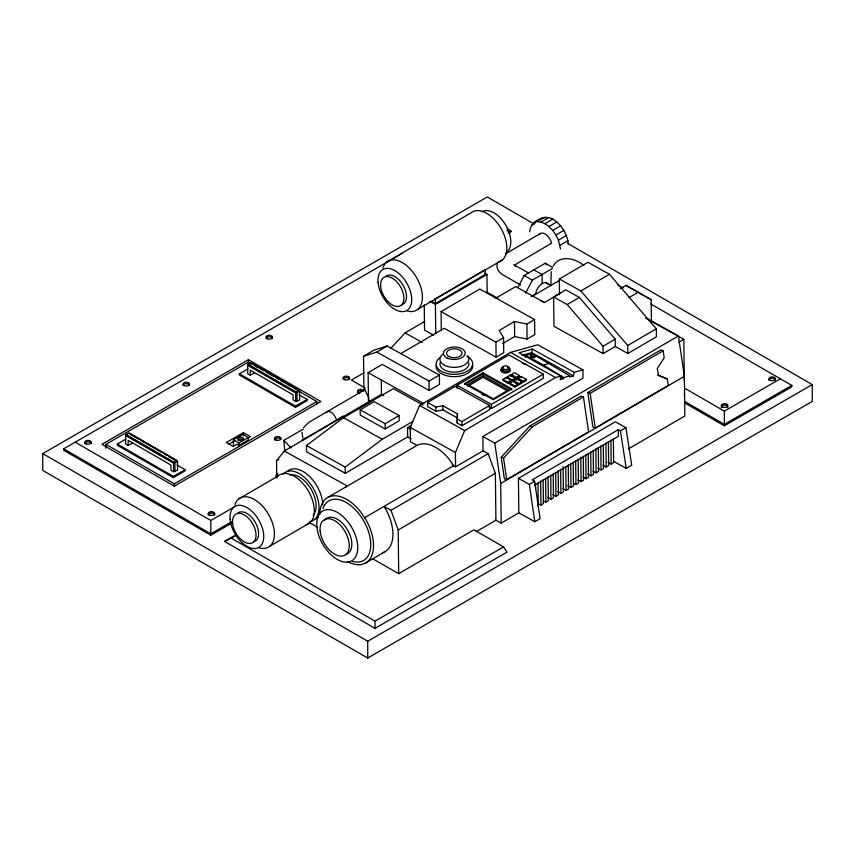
<?xml version="1.0" encoding="UTF-8"?>
<svg xmlns="http://www.w3.org/2000/svg" width="855" height="855" viewBox="0 0 855 855"><rect width="100%" height="100%" fill="white"/><g stroke="black" fill="none" stroke-linecap="round" stroke-linejoin="round"><path stroke-width="1.28" d="M457.19 423.065L457.404 413.799L442.911 405.74L435.836 407.055L427.607 402.481L427.66 406.638L435.879 411.212L442.954 409.908L457.446 417.967L457.19 423.065L461.989 425.737L489.637 409.609L489.584 405.452L455.245 386.353L427.607 402.481M302.007 432.202L302.798 437.931M529.747 231.908C529.993 221.691 543.962 213.9 552.822 219.083C561.5 224.502 567.506 234.195 568.383 244.402M551.24 271.655L550.866 285.677M525.344 357.443L525.75 355.22L531.831 353.521L569.793 375.858L569.59 376.97L573.513 375.869L574.165 372.32L582.928 369.862L583.024 378.081L482.893 436.499L483.054 450.82L488.162 453.652L495.366 473.307L495.911 520.214L501.18 523.142L518.825 512.85L534.803 521.742L540.093 518.654L534.653 481.322L532.152 479.922L618.283 429.68L620.441 430.877L626.234 468.401L631.717 465.206L625.924 427.671L615.333 421.793L518.429 478.33L518.825 512.85M522.042 355.327L531.703 352.623L532.366 349.064L574.165 372.32M532.366 349.064L519.081 352.794L560.88 376.04L560.228 379.599L563.509 378.669L563.712 377.568L569.793 375.858M497.76 262.432L497.161 264.174A23.566 13.605 0 0 0 501.896 274.209L520.706 285.143M364.583 517.745L453.674 465.772L449.57 459.691A37.823 21.952 59.7 0 0 417.058 445.402L410.453 441.736L410.293 427.415L419.527 405.473L510.446 352.42L537.795 344.757L582.928 369.862M483.054 450.82L455.597 466.841L455.426 452.519L464.66 430.567L555.59 377.525L560.88 376.04M517.831 287.611L524.158 275.534L545.255 263.222L552.48 267.241M525.504 293.297L532.409 280.119L552.362 268.481M303.461 427.703L308.644 422.466L364.903 389.645M553.238 266.129C559.523 254.363 575.49 258.285 583.847 265.435M276.753 478.063L276.55 460.727L284.298 451.002L381.469 394.315L383.66 395.534M390.842 348.327L405.067 332.894L424.561 321.523M501.201 457.233L529.908 425.993L581.111 396.122L583.441 396.955L588.582 431.839L506.705 479.602L504.375 478.768L501.201 457.233L503.531 458.066L506.705 479.602M503.531 458.066L532.248 426.827L583.441 396.955M540.307 219.799L541.92 218.239M411.073 438.786L407.675 436.894L345.281 473.296L306.539 451.75L306.464 445.551L343.507 417.71L393.364 388.619L422.99 405.099M345.281 473.296L345.206 467.108L382.249 439.256L412.847 421.408M306.005 437.91L301.901 440.411L343.293 416.161L339.189 418.651M502.622 343.625L514.646 336.539L527.065 339.093L534.781 334.594L534.599 319.567L526.894 324.066L514.475 321.501L499.17 330.522L503.563 337.672L503.734 352.698L496.103 357.155L444.194 328.288L400.674 353.681M386.631 262.1L471.03 212.863A28.375 16.469 59.7 0 1 501.34 229.012A28.375 16.469 59.7 0 1 498.39 262.004M534.033 222.845L545.105 217.181M531.607 225.186L534.995 223.208M537.207 221.787L540.926 222.076L548.814 217.469M540.926 222.076L544.934 223.689L552.822 219.083M544.934 223.689L548.953 226.532L556.84 221.926M505.337 253.967L540.349 233.533M434.768 299.122L485.234 269.72L485.287 274.455L435.409 303.557L431.155 301.195M548.953 226.532L552.704 230.401L560.602 225.795M417.839 309.296L502.227 260.059M429.798 301.377L435.409 304.508L486.955 274.444L487.168 293.041M552.704 230.401L555.953 235.04L563.84 230.433M560.485 248.997L558.454 240.116L566.352 235.51M368.89 402.855L368.772 397.735L363.888 387.999L363.525 356.257L373.892 350.208L387.187 346.029L439.385 375.056L439.491 384.397L429.125 390.446L382.292 364.401L368.131 372.673L368.452 401.113M441.298 330.618L441.084 311.626L479.762 289.065L534.599 319.567M363.525 356.257L376.82 352.078L387.187 346.029M560.057 245.3L567.944 240.693M495.334 298.459L515.715 286.575L544.4 302.52L559.052 293.981M559.523 294.686L559.341 278.976L587.941 262.293L609.455 274.263L656.319 328.822L656.416 336.806L627.816 353.489L615.279 346.521L603.117 353.617L553.965 326.279L553.623 296.984L565.796 289.888L579.359 297.433L615.194 339.146L615.279 346.521M531.222 296.396L535.743 293.767L535.807 293.019A9.394 5.461 -60.9 0 1 542.123 283.582L543.844 282.845A9.394 5.461 -60.9 0 1 547.895 284.095M532.12 296.354L559.17 280.579M360.19 409.823L374.191 401.658L399.125 415.53L399.189 420.81L385.188 428.975L360.254 415.103L360.19 409.823L385.135 423.695L399.125 415.53M276.55 460.727L278.837 459.402M559.341 278.976L580.866 290.946L609.455 274.263M376.82 352.078L429.018 381.106L439.385 375.056M441.084 311.626L495.921 342.128L503.563 337.672M553.623 296.984L567.186 304.53L579.359 297.433M238.652 498.989L278.548 475.722A28.375 16.469 59.7 0 1 308.858 491.871A28.375 16.469 59.7 0 1 305.908 524.863M620.196 288.734L625.935 285.388L651.179 299.699L651.435 321.993M457.051 388.362L457.019 385.242L508.907 354.975L543.331 374.116L543.385 378.284L491.497 408.551L489.199 407.279M482.968 372.844L464.425 383.66L493.346 399.745L511.889 388.929L482.968 372.844L482.979 373.785L511.899 389.869M464.436 384.6L482.979 373.785M482.99 375.687L467.76 384.568L493.335 398.793L508.565 389.912L482.99 375.687L483.011 377.312L507.421 390.885M467.781 386.193L483.011 377.312M629.045 297.583L638.225 292.218M407.675 436.894L407.568 427.553L411.544 425.234M502.858 379.363L507.977 382.217L511.108 380.39L511.119 381.469L507.988 383.297L502.868 380.454L502.858 379.363L505.989 377.547L512.156 380.924L515.287 379.096L515.276 378.017L510.157 375.163L507.036 376.991L507.047 378.07M511.237 374.543L514.368 372.716L519.487 375.559L519.498 376.649L516.367 378.476L511.247 375.623L511.237 374.543L516.356 377.386L519.487 375.559M507.036 376.991L512.145 379.834L515.276 378.017M509.73 383.147L512.861 381.319L517.98 384.162L517.991 385.242L514.86 387.069L509.74 384.226L509.73 383.147L514.849 385.99L517.98 384.162M513.908 380.764L517.029 378.947L522.149 381.79L522.159 382.869L519.028 384.697L513.919 381.854L513.908 380.764L519.017 383.617L522.149 381.79M518.109 378.316L521.24 376.499L526.359 379.342L526.37 380.422L523.239 382.249L518.119 379.406L518.109 378.316L523.228 381.17L526.359 379.342M327.967 497.375L417.058 445.402M457.147 418.907L461.946 421.568L489.584 405.452M457.019 385.242L491.443 404.394L543.331 374.116M603.117 353.617L603.032 346.254L615.194 339.146M269.859 546.195L309.756 522.918M627.816 353.489L627.73 345.505L656.319 328.822M482.893 436.499L494.767 443.104L678.421 335.962L684.374 376.318L684.834 416L628.404 448.928M587.812 392.541L660.83 349.952L663.159 350.785L664.196 357.828L657.26 368.623L658.628 375.334L667.317 378.968L668.268 385.455L595.262 428.045L592.932 427.211L587.812 392.541L590.153 393.386L663.159 350.785M678.763 342.257L683.818 339.317L684.299 381.287M382.623 552.736A37.823 21.952 59.7 0 0 385.359 508.511L383.97 506.438L390.992 510.339L488.162 453.652M398.697 573.652L398.195 529.993L495.366 473.307M501.18 523.142L500.72 483.46L684.374 376.318M365.352 563.135L384.739 551.828M620.441 430.877L625.924 427.671M518.429 478.33L529.363 484.411L534.653 481.322M534.525 485.191L618.357 436.274L618.283 429.68M476.128 531.757L495.911 520.214M537.699 503.274L540.926 505.059L543.395 503.616L543.128 479.676M543.727 500.977L545.875 502.174L548.354 500.731L548.076 476.791M547.788 497.386L551.005 499.181L553.484 497.738L553.206 473.798M552.736 494.5L555.964 496.285L558.433 494.842L558.165 470.913M557.695 491.604L560.912 493.399L563.392 491.956L563.103 466.691M562.825 488.611L566.042 490.407L568.522 488.964L568.244 465.024M567.773 485.726L571.001 487.521L573.47 486.068L573.192 462.138M573.801 483.428L575.949 484.625L578.429 483.182L578.151 459.242M577.862 479.847L581.079 481.632L583.559 480.189L583.281 456.249M582.811 476.951L586.028 478.747L588.507 477.304L588.229 453.364M587.77 474.065L590.987 475.85L593.466 474.407L593.188 450.478M592.9 471.073L596.117 472.858L598.586 471.415L598.318 447.486M597.848 468.177L601.065 469.972L603.545 468.529L603.267 444.589M602.978 465.195L606.195 466.98L608.675 465.537L608.397 441.597M607.937 462.299L611.154 464.094L613.623 462.651L613.356 438.711M567.645 243.365L812.25 384.59L812.25 401.401L367.736 658.04L42.75 470.41L42.75 453.599L487.265 196.96L534.151 224.031M231.416 523.324L210.811 535.209L63.655 450.254L63.655 448.843L401.839 253.593M248.41 359.709L101.863 444.322L174.324 486.153L320.871 401.54L248.41 359.709L248.41 363.578M105.924 448.191L105.924 444.322L248.41 362.05L251.83 364.027M263.735 370.643L251.306 363.461L248.527 364.604L295.99 391.932L298.78 390.735M177.028 465.067L185.033 469.684L185.033 470.902L173.383 477.624L117.349 445.273L117.349 444.066L125.824 439.171M299.111 394.818L307.116 399.435L307.116 400.653L295.467 407.375L239.432 375.024L239.432 373.817L247.907 368.922M126.444 434.319L126.444 435.313L173.907 462.726L176.686 461.518L176.686 460.578L129.223 433.175L125.61 434.661L125.61 443.991L128.186 445.487L132.151 443.2M250.515 363.461L250.515 362.926L247.694 364.412L247.694 373.742L250.28 375.238L254.234 372.951M508.191 233.191L511.579 231.235L507.036 228.616M126.444 434.778L173.907 462.181L176.686 460.984M248.527 364.07L248.527 365.064L295.99 392.477L298.78 391.269L298.78 390.329L251.306 362.926L251.306 363.461M125.61 435.516L173.565 463.207L177.519 461.721M247.694 365.267L295.648 392.958L299.613 391.472M128.186 445.487L128.186 440.368L170.947 465.056L170.947 470.165L173.565 471.682L177.519 470.197L177.519 460.92L129.565 433.229L128.079 433.229M250.28 375.238L250.28 370.119L293.03 394.807L293.03 399.916L295.648 401.433L299.613 399.948L299.613 390.671L251.648 362.98L250.162 362.98M247.373 438.305L250.323 436.606L243.451 432.641L226.319 442.527L233.191 446.492L237.07 444.258L238.94 445.327L248.26 439.951L248.26 437.525L242.777 434.372L233.458 439.748L233.458 445.263M228.606 444.301L234.313 441.009M117.349 444.066L173.383 476.417L185.033 469.684M239.432 373.817L295.467 406.168L307.116 399.435M233.458 439.748L238.94 442.911L248.26 437.525M364.059 372.78L351.384 380.101L365.192 388.074M105.924 444.322L174.324 483.812L316.82 401.54L316.82 404.126M284.854 451.974L283.753 440.4L303.258 429.146M75.197 442.185L210.811 520.481L233.949 507.122M231.416 521.913L210.811 533.809L63.655 448.843M372.256 558.55L398.729 573.673L473.927 529.811L503.563 546.922L507.015 552.138L375.024 628.34L224.512 541.439L235.895 534.867M224.512 541.439L235.959 535.593M684.502 388.127L724.356 411.137L780.369 378.797M231.406 538.212L375.024 621.136L503.563 546.922M684.395 402.748L724.356 425.822L791.816 386.877L791.816 385.402L724.356 424.347L684.395 401.273M42.75 453.599L367.736 641.229L812.25 384.59M525.75 355.22L543.342 365.01L549.423 363.3M522.448 363.386L526.124 364.551M667.317 378.968L657.377 374.95M529.908 425.993L532.248 426.827M651.179 299.699L625.935 285.388M646.391 318.146L678.421 335.962M645.504 318.007L683.818 339.317M533.83 269.891L542.081 274.476L542.188 283.55M515.138 265.488L528.529 272.937M546.826 283.112L551.208 285.549M524.158 275.534L532.409 280.119M484.71 273.194L486.955 274.444M486.484 291.908L497.931 298.277M531.703 352.623L573.513 375.869M560.036 376.745L563.509 378.669M510.446 352.42L555.59 377.525M433.528 335.139L424.54 330.137L424.251 304.904M405.067 332.894L422.22 342.438M613.976 461.593L626.234 468.401M481.782 394.251L484.101 395.544M368.131 372.673L423.93 403.71M419.527 405.473L464.66 430.567M410.293 427.415L455.426 452.519M407.568 427.553L410.966 429.445M455.597 466.841L452.519 465.131L452.509 464.041M343.507 417.71L382.249 439.256M306.464 445.551L345.206 467.108M284.298 451.002L347.344 486.068A37.823 21.952 59.7 0 0 345.431 487.339M309.04 522.426L317.087 527.022M617.267 284.63L623.049 287.975M650.783 303.985L791.816 385.402M507.036 230.647L510.446 232.613M266.001 371.946L273.91 376.51M276.176 377.814L278.431 379.118M280.697 380.432L298.78 390.863M255.25 366.004L257.537 367.319M298.577 391.013L316.82 401.54M130.345 434.361L138.264 438.936M140.519 440.24L161.99 452.637M164.256 453.941L166.511 455.245M168.777 456.549L176.686 461.123M543.342 365.01L563.712 377.568M513.748 264.494L514.315 264.964M283.753 440.4L291.181 447.967M545.255 263.222L546.869 264.9M580.866 290.946L627.73 345.505M567.186 304.53L603.032 346.254M555.953 235.04L558.454 240.116M390.992 510.339L398.195 529.993M590.153 393.386L595.262 428.045M494.767 443.104L500.72 483.46M529.363 484.411L534.803 521.742M684.428 393.097L684.481 397.03M610.876 440.154L611.154 464.094M605.928 443.04L606.195 466.98M600.798 446.032L601.065 469.972M595.839 448.928L596.117 472.858M590.709 451.921L590.987 475.85M585.761 454.807L586.028 478.747M580.802 457.703L581.079 481.632M575.672 460.695L575.949 484.625M570.723 463.581L571.001 487.521M565.764 466.467L566.042 490.407M560.634 469.459L560.912 493.399M555.686 472.355L555.964 496.285M550.727 475.241L551.005 499.181M545.608 478.234L545.875 502.174M540.649 481.119L540.926 505.059M537.998 482.669L538.265 506.609M535.519 484.112L535.561 488.109M526.894 324.066L527.065 339.093M523.228 381.17L523.239 382.249M521.24 376.499L521.251 377.579M519.017 383.617L519.028 384.697M517.029 378.947L517.04 380.026M516.356 377.386L516.367 378.476M514.475 321.501L514.646 336.539M514.849 385.99L514.86 387.069M512.145 379.834L512.156 380.924M510.157 375.163L510.168 376.253M507.977 382.217L507.988 383.297M505.989 377.547L506 378.626M495.921 342.128L496.103 357.155M491.443 404.394L491.497 408.551M461.946 421.568L461.989 425.737M457.404 413.799L457.446 417.967M442.911 405.74L442.954 409.908M435.355 298.823L435.409 303.557M435.409 304.508L435.751 333.739M435.836 407.055L435.879 411.212M429.018 381.106L429.125 390.446M385.135 423.695L385.188 428.975M381.309 379.994L381.469 394.315M724.356 411.137L724.356 425.822M375.024 621.136L375.024 628.34M367.736 641.229L367.736 658.04M297.038 392.958L297.038 401.433M296.696 391.932L296.696 392.477M295.99 391.932L295.99 392.477M295.648 392.958L295.648 401.433M295.467 406.168L295.467 407.375M243.451 432.641L243.451 435.729M238.94 442.911L238.94 445.327M210.811 520.481L210.811 535.209M174.954 463.207L174.954 471.682M174.602 462.181L174.602 462.726M174.324 483.812L174.324 486.388M173.907 462.181L173.907 462.726M173.565 463.207L173.565 471.682M173.383 476.417L173.383 477.624M540.659 300.725A40.356 23.427 59.7 0 1 544.4 302.52M385.819 276.357A16.416 9.533 59.7 0 1 403.357 285.698A16.416 9.533 59.7 0 1 401.647 304.786M467.728 355.915A14.46 8.24 -0.7 0 1 452.38 367.308A14.46 8.24 -0.7 0 1 442.922 354.173M287.633 471.116A27.798 16.138 59.7 0 1 309.446 476.363A27.798 16.138 59.7 0 1 322.773 505.091M318.402 517.179A27.798 16.138 59.7 0 1 315.687 518.803M322.966 508.511A34.478 20.007 59.7 0 1 364.112 521.603A34.478 20.007 59.7 0 1 352.442 561.436M289.45 474.974A23.726 13.766 59.7 0 1 311.06 489.21A23.726 13.766 59.7 0 1 313.197 515.212M234.943 504.856A28.375 16.469 59.7 0 1 268.78 514.817A28.375 16.469 59.7 0 1 259.364 547.927M472.58 364.839A18.286 10.42 -0.7 0 1 454.251 376.66A18.286 10.42 -0.7 0 1 436.317 364.925M466.873 356.193A18.286 10.42 -0.7 0 1 468.123 370.685A18.286 10.42 -0.7 0 1 442.719 372.011A18.286 10.42 -0.7 0 1 439.994 357.604M468.743 362.766A14.46 8.24 -0.7 0 1 454.326 372.149A14.46 8.24 -0.7 0 1 440.079 362.905M283.112 474.033A27.798 16.138 59.7 0 1 313.582 488.836A27.798 16.138 59.7 0 1 309.863 521.539M237.776 513.15A16.534 9.597 59.7 0 1 255.431 522.565A16.534 9.597 59.7 0 1 253.721 541.781M324.537 520.428A20.52 11.906 59.7 0 1 346.98 528.967A20.52 11.906 59.7 0 1 345.762 554.361M347.387 561.543A37.823 21.952 59.7 0 0 371.551 556.145A37.823 21.952 59.7 0 0 365.983 519.819L360.489 511.664A37.823 21.952 59.7 0 0 319.781 514.389M382.922 267.957A28.375 16.469 59.7 0 1 416.759 277.928A28.375 16.469 59.7 0 1 407.343 311.028M325.99 412.698A8.026 4.66 59.7 0 1 331.633 412.602A8.026 4.66 59.7 0 1 336.464 420.072M481.867 211.773A23.726 13.766 59.7 0 1 505.177 224.192A23.726 13.766 59.7 0 1 506.972 251.936M557.855 281.808A40.356 23.427 59.7 0 1 559.448 280.483M515.244 266.29A5.312 3.067 0 0 1 516.27 264.013L551.561 243.205A9.394 5.451 59.7 0 0 545.918 234.452A9.394 5.451 59.7 0 0 539.313 234.537M534.674 356.257A2.309 0.941 10.5 0 1 534.29 357.54A2.309 0.941 10.5 0 1 531.094 356.877A2.309 0.941 10.5 0 1 531.479 355.605M508.853 368.505A4.617 2.629 -0.7 0 1 508.853 372.224A4.617 2.629 -0.7 0 1 502.334 372.278A4.617 2.629 -0.7 0 1 502.334 368.558M208.171 515.031A3.292 1.902 0 0 1 211.463 513.128A3.292 1.902 0 0 1 214.765 515.031M84.795 443.307A3.292 1.902 0 0 1 87.969 441.896A3.292 1.902 0 0 1 91.154 443.307M277.768 476.748A3.292 1.902 0 0 1 277.768 473.456M359.891 393.086A3.292 1.902 0 0 1 358.416 389.901A3.292 1.902 0 0 1 363.931 390.756M507.549 366.934A3.954 2.255 -0.7 0 1 508.607 370.322A3.954 2.255 -0.7 0 1 502.548 370.375A3.954 2.255 -0.7 0 1 503.595 366.966M509.003 368.558A3.954 2.255 -0.7 0 1 505.583 371.968A3.954 2.255 -0.7 0 1 502.163 368.612M507.891 367.415A4.617 2.629 -0.7 0 1 509.12 371.38A4.617 2.629 -0.7 0 1 502.045 371.433A4.617 2.629 -0.7 0 1 503.274 367.458M276.122 476.577A3.292 1.902 0 0 1 277.768 474.931M274.455 439.919A3.292 1.902 0 0 1 277.319 438.027A3.292 1.902 0 0 1 280.932 439.427M357.454 392.734A3.292 1.902 0 0 1 359.485 390.97A3.292 1.902 0 0 1 363.076 391.387M343.154 379.022A3.292 1.902 0 0 1 346.339 377.611A3.292 1.902 0 0 1 349.524 379.022M266.065 338.217A3.292 1.902 0 0 1 269.25 336.806A3.292 1.902 0 0 1 272.435 338.217M183.013 385.145A3.292 1.902 0 0 1 186.198 383.735A3.292 1.902 0 0 1 189.382 385.145M721.385 407.525A3.292 1.902 0 0 1 724.57 405.131A3.292 1.902 0 0 1 727.755 407.525M768.88 380.261A3.292 1.902 0 0 1 772.172 378.359A3.292 1.902 0 0 1 775.464 380.261M238.021 440.09A2.8 1.614 0 0 1 240.725 438.893A2.8 1.614 0 0 1 243.429 440.09M380.625 286.222A16.416 9.533 59.7 0 0 399.039 306.304A16.416 9.533 59.7 0 0 397.041 282.065A16.416 9.533 59.7 0 0 380.625 286.222M449.206 356.653A7.781 4.435 -0.7 0 0 461.924 354.002A7.781 4.435 -0.7 0 0 451.686 349.086A7.781 4.435 -0.7 0 0 449.206 356.653M446.855 357.839A10.869 6.199 -0.7 0 0 464.874 354.558A10.869 6.199 -0.7 0 0 451.098 347.344A10.869 6.199 -0.7 0 0 446.855 357.839M230.091 519.231A23.726 13.766 59.7 0 0 256.703 548.258A23.726 13.766 59.7 0 0 253.817 513.224A23.726 13.766 59.7 0 0 230.091 519.231M316.863 526.573A28.824 16.726 59.7 0 0 349.203 561.842A28.824 16.726 59.7 0 0 345.698 519.274A28.824 16.726 59.7 0 0 316.863 526.573M378.06 282.332A23.726 13.766 59.7 0 0 404.682 311.359A23.726 13.766 59.7 0 0 401.797 276.325A23.726 13.766 59.7 0 0 378.06 282.332M320.133 530.773A20.52 11.906 59.7 0 0 343.154 555.889A20.52 11.906 59.7 0 0 340.653 525.579A20.52 11.906 59.7 0 0 320.133 530.773M232.571 523.078A16.534 9.597 59.7 0 0 251.114 543.299A16.534 9.597 59.7 0 0 249.104 518.889A16.534 9.597 59.7 0 0 232.571 523.078M86.323 443.969A3.292 1.902 0 0 0 91.271 442.324A3.292 1.902 0 0 0 86.323 440.678A3.292 1.902 0 0 0 86.323 443.969M209.133 514.902A3.292 1.902 0 0 0 214.648 514.047A3.292 1.902 0 0 0 210.608 511.718A3.292 1.902 0 0 0 209.133 514.902M276.101 440.09A3.292 1.902 0 0 0 281.038 438.444A3.292 1.902 0 0 0 276.101 436.787A3.292 1.902 0 0 0 276.101 440.09M344.693 379.684A3.292 1.902 0 0 0 349.631 378.038A3.292 1.902 0 0 0 344.693 376.392A3.292 1.902 0 0 0 344.693 379.684M267.604 338.879A3.292 1.902 0 0 0 272.553 337.233A3.292 1.902 0 0 0 267.604 335.588A3.292 1.902 0 0 0 267.604 338.879M183.868 385.498A3.292 1.902 0 0 0 189.382 384.643A3.292 1.902 0 0 0 185.343 382.313A3.292 1.902 0 0 0 183.868 385.498M722.924 407.204A3.292 1.902 0 0 0 727.861 405.559A3.292 1.902 0 0 0 722.924 403.913A3.292 1.902 0 0 0 722.924 407.204M769.842 380.133A3.292 1.902 0 0 0 775.357 379.278A3.292 1.902 0 0 0 771.317 376.948A3.292 1.902 0 0 0 769.842 380.133M503.916 369.317A3.292 1.881 -0.7 0 0 508.853 367.661A3.292 1.881 -0.7 0 0 503.916 366.068A3.292 1.881 -0.7 0 0 503.916 369.317M531.735 355.937A2.309 0.941 10.5 0 0 535.358 355.851A2.309 0.941 10.5 0 0 532.216 354.376A2.309 0.941 10.5 0 0 531.735 355.937M239.325 440.165A2.8 1.614 0 0 0 243.525 438.765A2.8 1.614 0 0 0 239.325 437.365A2.8 1.614 0 0 0 239.325 440.165"/></g></svg>
